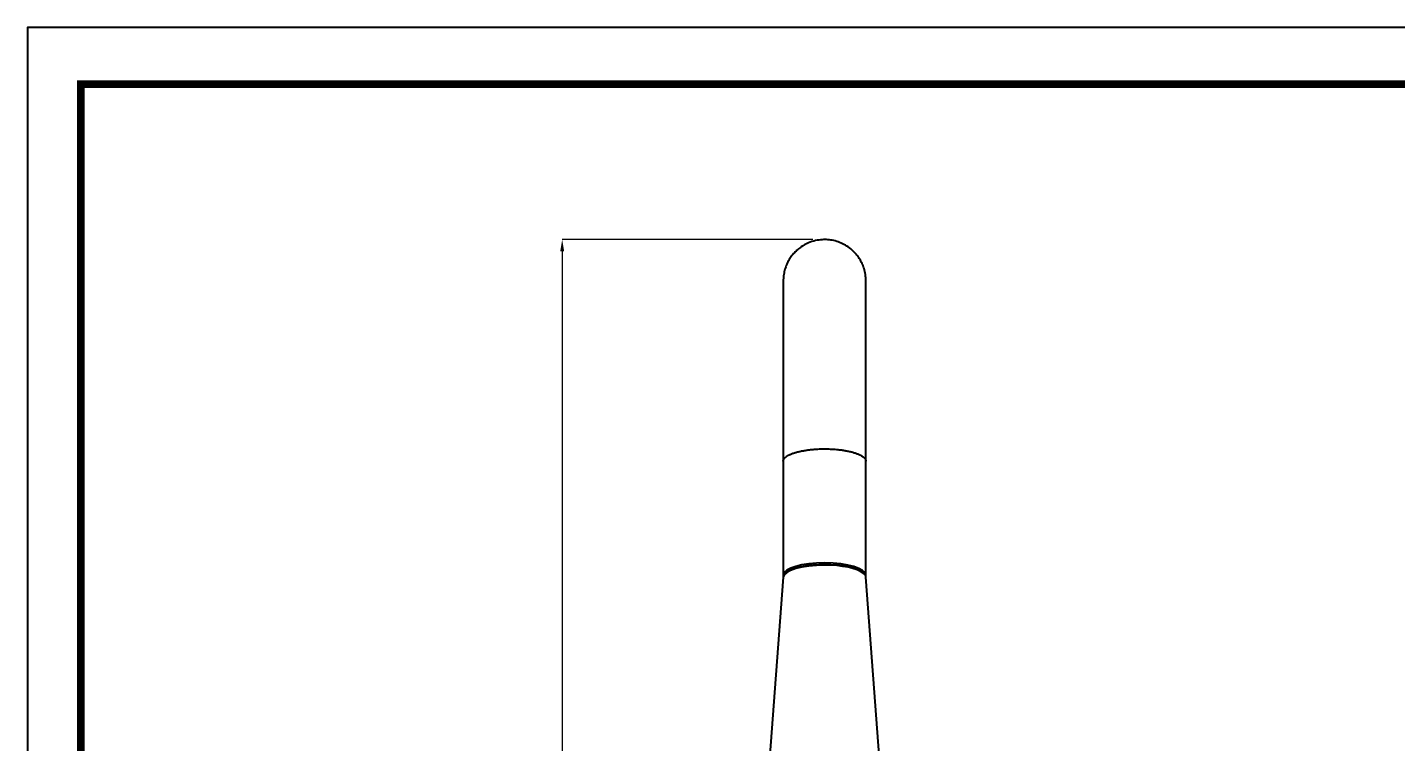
# Model space of a CAD drawing. Extents: x 0 to 1128, y 0 to 827.
# Drawn here: x 0 to 463.6, y 584.8 to 826.8 of the extents above; entities that cross this region are included whole.
import ezdxf

# ---------------------------------------------------------------- set-up
doc = ezdxf.new("R2010")
doc.units = 0
doc.header["$LTSCALE"] = 10
doc.header["$MEASUREMENT"] = 0
doc.header["$PDMODE"] = 3
doc.header["$PDSIZE"] = -10
doc.layers.get('0').update_dxf_attribs({"linetype": 'CONTINUOUS'})
doc.layers.get('DEFPOINTS').update_dxf_attribs({"linetype": 'CONTINUOUS'})
doc.layers.add('1', color=7, linetype='CONTINUOUS')
doc.styles.add('Daelim Dimension', font='')
doc.styles.get('Daelim Dimension').set_extended_font_data('나눔고딕')
doc.dimstyles.new('DEFAULT', dxfattribs={"dimscale": 2, "dimtxt": 2, "dimasz": 2, "dimexe": 0, "dimexo": 2, "dimgap": 1, "dimtad": 1, "dimdec": 0, "dimzin": 9, "dimdsep": 46, "dimtxsty": 'Daelim Dimension', "dimcen": 0.5, "dimclrd": 5, "dimclre": 5, "dimclrt": 256, "dimadec": 1, "dimazin": 0, "dimtfac": 1, "dimtdec": 0, "dimtix": 1, "dimtmove": 0, "dimatfit": 3, "dimfxl": 1, "dimtolj": 1, "dimtzin": 1, "dimlwd": 9, "dimlwe": 9, "dimarcsym": 0})

# ---------------------------------------------------------------- blocks, each defined once
blk = doc.blocks.new('*D59')
at = {"color": 5, "lineweight": 9, "ltscale": 0.5, "transparency": 16777216}
for p, q in [((266.14, 754.91), (181.23, 754.91)), ((181.23, 750.91), (181.23, 348.91)), ((239.14, 344.91), (181.23, 344.91))]:
    blk.add_line(p, q, dxfattribs=at)
at = {"color": 5, "ltscale": 0.5, "transparency": 16777216}
for points in [[(180.56, 750.91), (181.9, 750.91), (181.23, 754.91)], [(180.56, 348.91), (181.9, 348.91), (181.23, 344.91)]]:
    blk.add_solid(points, dxfattribs=at)
at = {"layer": 'DEFPOINTS', "color": 0, "ltscale": 0.5, "transparency": 16777216}
for p in [(270.14, 754.91), (181.23, 344.91), (243.14, 344.91)]:
    blk.add_point(p, dxfattribs=at)
at = {"color": 7, "ltscale": 0.5, "transparency": 16777216, "insert": (173.82, 549.91), "char_height": 10, "attachment_point": 5, "rotation": 90, "style": 'Daelim Dimension'}
blk.add_mtext('\\A1;410', dxfattribs=at)

msp = doc.modelspace()

# ---------------------------------------------------------------- linework, layer by layer
at = {"ltscale": 0.5}
msp.add_lwpolyline([(0, 0), (1128.4, 0), (1128.4, 826.8), (0, 826.8)], close=True, dxfattribs=at)
at = {"color": 5, "linetype": 'ByBlock', "lineweight": 200, "const_width": 2.6}
msp.add_lwpolyline([(18.14, 35.4), (1110.14, 35.4), (1110.14, 807.6), (18.14, 807.6)], close=True, dxfattribs=at)
at = {"layer": '1'}
for p, q in [((256.14, 679.8), (256.14, 641.17)), ((284.13, 641.17), (284.13, 679.8)), ((256.12, 640.53), (251.16, 574.37)), ((289.11, 574.37), (284.15, 640.53))]:
    msp.add_line(p, q, dxfattribs=at)
for centre, major_axis, start_param, end_param in [((270.14, 640.43), (14.02, 0), 1.570796, 3.119111), ((270.14, 641.17), (14, 0), 0.00376, 3.121873), ((270.14, 640.7), (-13.72, 0), 4.712389, 5.835116), ((270.14, 640.7), (-13.72, 0), 3.478234, 4.712389), ((270.14, 640.43), (14.02, 0), 0.364916, 1.570796), ((270.14, 641.17), (14, 0), 3.121873, 3.141572), ((270.14, 640.43), (14.02, 0), 0.022482, 0.364916)]:
    msp.add_ellipse(centre, major_axis=major_axis, ratio=0.300706, start_param=start_param, end_param=end_param, dxfattribs=at)
for points, knots in [([(284.14, 740.81), (284.14, 741.56), (284.03, 742.99), (283.57, 745.01), (282.91, 746.74), (282.15, 748.17), (281.37, 749.31), (280.35, 750.54), (279.02, 751.81), (277.21, 753.06), (275.27, 753.99), (273.28, 754.6), (271.26, 754.91), (269.18, 754.93), (266.95, 754.61), (264.55, 753.84), (262.55, 752.75), (261, 751.56), (259.85, 750.47), (258.79, 749.19), (257.86, 747.74), (257.11, 746.14), (256.55, 744.42), (256.21, 742.63), (256.13, 741.42), (256.14, 740.81)], [0, 0, 0, 0, 0.059538, 0.112503, 0.158416, 0.196639, 0.22712, 0.251421, 0.298588, 0.345609, 0.391847, 0.436614, 0.479522, 0.522409, 0.570282, 0.62403, 0.683419, 0.71574, 0.75028, 0.787094, 0.826106, 0.867153, 0.909973, 0.954186, 1, 1, 1, 1]), ([(256.14, 740.96), (256.14, 740.96), (256.14, 740.92), (256.14, 740.53), (256.14, 739.4), (256.14, 737.67), (256.14, 735.33), (256.14, 732.42), (256.14, 728.94), (256.14, 724.93), (256.14, 720.4), (256.14, 715.4), (256.14, 709.97), (256.14, 704.12), (256.14, 697.92), (256.14, 691.4), (256.14, 685.33), (256.14, 681.4), (256.14, 679.79)], [0, 0, 0, 0, 0.020781, 0.087461, 0.15414, 0.220816, 0.287495, 0.354175, 0.420852, 0.487529, 0.554208, 0.620887, 0.687563, 0.754241, 0.820921, 0.887599, 0.954278, 1, 1, 1, 1]), ([(284.14, 679.79), (284.14, 681.4), (284.14, 685.33), (284.14, 691.4), (284.14, 697.92), (284.14, 704.12), (284.14, 709.97), (284.14, 715.4), (284.14, 720.4), (284.14, 724.93), (284.14, 728.94), (284.14, 732.42), (284.14, 735.33), (284.14, 737.67), (284.14, 739.4), (284.14, 740.53), (284.14, 740.92), (284.14, 740.96), (284.14, 740.96)], [0, 0, 0, 0, 0.045722, 0.1124, 0.179078, 0.245758, 0.312435, 0.379111, 0.44579, 0.512469, 0.579145, 0.645822, 0.712502, 0.77918, 0.845856, 0.912535, 0.979215, 1, 1, 1, 1]), ([(256.14, 679.8), (256.14, 679.94), (256.16, 680.08), (256.23, 680.29), (256.26, 680.35), (256.32, 680.49), (256.37, 680.56), (256.51, 680.77), (256.63, 680.91), (256.84, 681.12), (256.92, 681.19), (257.09, 681.33), (257.18, 681.4), (257.47, 681.6), (257.69, 681.73), (258.06, 681.93), (258.18, 681.99), (258.45, 682.12), (258.58, 682.18), (259.01, 682.36), (259.32, 682.48), (259.8, 682.64), (259.97, 682.69), (260.31, 682.8), (260.48, 682.85), (261.02, 683), (261.39, 683.09), (261.96, 683.22), (262.15, 683.26), (262.54, 683.34), (262.74, 683.37), (263.34, 683.48), (263.74, 683.55), (264.35, 683.63), (264.56, 683.66), (264.97, 683.71), (265.17, 683.74), (265.79, 683.8), (266.2, 683.84), (267.02, 683.91), (267.42, 683.93), (268.22, 683.97), (269.01, 684), (269.77, 684.01), (270.14, 684.01)], [0, 0, 0, 0, 0.062265, 0.062265, 0.093523, 0.093523, 0.124781, 0.124781, 0.187297, 0.187297, 0.218555, 0.218555, 0.249812, 0.249812, 0.312328, 0.312328, 0.343586, 0.343586, 0.374844, 0.374844, 0.437359, 0.437359, 0.468617, 0.468617, 0.499875, 0.499875, 0.562391, 0.562391, 0.593648, 0.593648, 0.624906, 0.624906, 0.687422, 0.687422, 0.71868, 0.71868, 0.749937, 0.749937, 0.812453, 0.812453, 0.874969, 0.874969, 0.937484, 1, 1, 1, 1]), ([(270.14, 684.01), (270.43, 684.01), (270.74, 684.01), (271.38, 683.99), (271.71, 683.98), (272.39, 683.96), (272.74, 683.94), (273.46, 683.89), (273.83, 683.86), (274.58, 683.8), (274.96, 683.76), (275.73, 683.66), (276.12, 683.61), (276.9, 683.49), (277.29, 683.42), (278.07, 683.27), (278.45, 683.19), (279.21, 683.01), (279.58, 682.91), (280.29, 682.7), (280.64, 682.59), (281.29, 682.35), (281.6, 682.22), (282.17, 681.96), (282.44, 681.82), (282.79, 681.6), (282.91, 681.53), (283.12, 681.38), (283.22, 681.3), (283.49, 681.07), (283.64, 680.92), (283.83, 680.68), (283.88, 680.6), (283.98, 680.44), (284.05, 680.28), (284.1, 680.12), (284.12, 680), (284.13, 679.94), (284.13, 679.87), (284.14, 679.84), (284.14, 679.82), (284.14, 679.81), (284.14, 679.81), (284.14, 679.8), (284.14, 679.8), (284.14, 679.8), (284.14, 679.8), (284.14, 679.8), (284.14, 679.8), (284.14, 679.8), (284.14, 679.8), (284.14, 679.8)], [0, 0, 0, 0, 0.062486, 0.062486, 0.124973, 0.124973, 0.187459, 0.187459, 0.249945, 0.249945, 0.312432, 0.312432, 0.374918, 0.374918, 0.437404, 0.437404, 0.499891, 0.499891, 0.562377, 0.562377, 0.624863, 0.624863, 0.68735, 0.68735, 0.749836, 0.749836, 0.781079, 0.781079, 0.812322, 0.812322, 0.874809, 0.874809, 0.906052, 0.906052, 0.937295, 0.968538, 0.968538, 0.98416, 0.991971, 0.995876, 0.997829, 0.998805, 0.999293, 0.999537, 0.999659, 0.99972, 0.999751, 0.999751, 0.999781, 0.999781, 1, 1, 1, 1]), ([(256.17, 641.29), (256.15, 641.18), (256.14, 641.03), (256.16, 640.87), (256.17, 640.82)], [0, 0, 0, 0, 0.653866, 1, 1, 1, 1]), ([(257.61, 642.45), (257.4, 642.32), (256.98, 642.02), (256.51, 641.54), (256.23, 641.09), (256.18, 640.82), (256.18, 640.74)], [0, 0, 0, 0, 0.25987, 0.570513, 0.877905, 1, 1, 1, 1]), ([(284.06, 640.64), (284.08, 640.73), (284.13, 640.91), (284.12, 641.1), (284.11, 641.19)], [0, 0, 0, 0, 0.470267, 1, 1, 1, 1])]:
    msp.add_open_spline(points, degree=3, knots=knots, dxfattribs=at)
msp.add_open_spline([(284.14, 640.82), (284.14, 640.9), (284.14, 640.99), (284.14, 641.07)], degree=3, dxfattribs=at)

# ---------------------------------------------------------------- dimensions: what is measured, and where the dimension line sits
at = {"color": 5, "ltscale": 0.5}
dim = msp.add_linear_dim(base=(181.23, 344.91), p1=(270.14, 754.91), p2=(243.14, 344.91), angle=90, dimstyle='DEFAULT', override={"dimtxt": 5, "dimclrt": 7}, dxfattribs=at)
dim.commit()
dim.dimension.update_dxf_attribs({"geometry": '*D59', "text_midpoint": (173.82, 549.91)})

doc.saveas('drawing.dxf')
